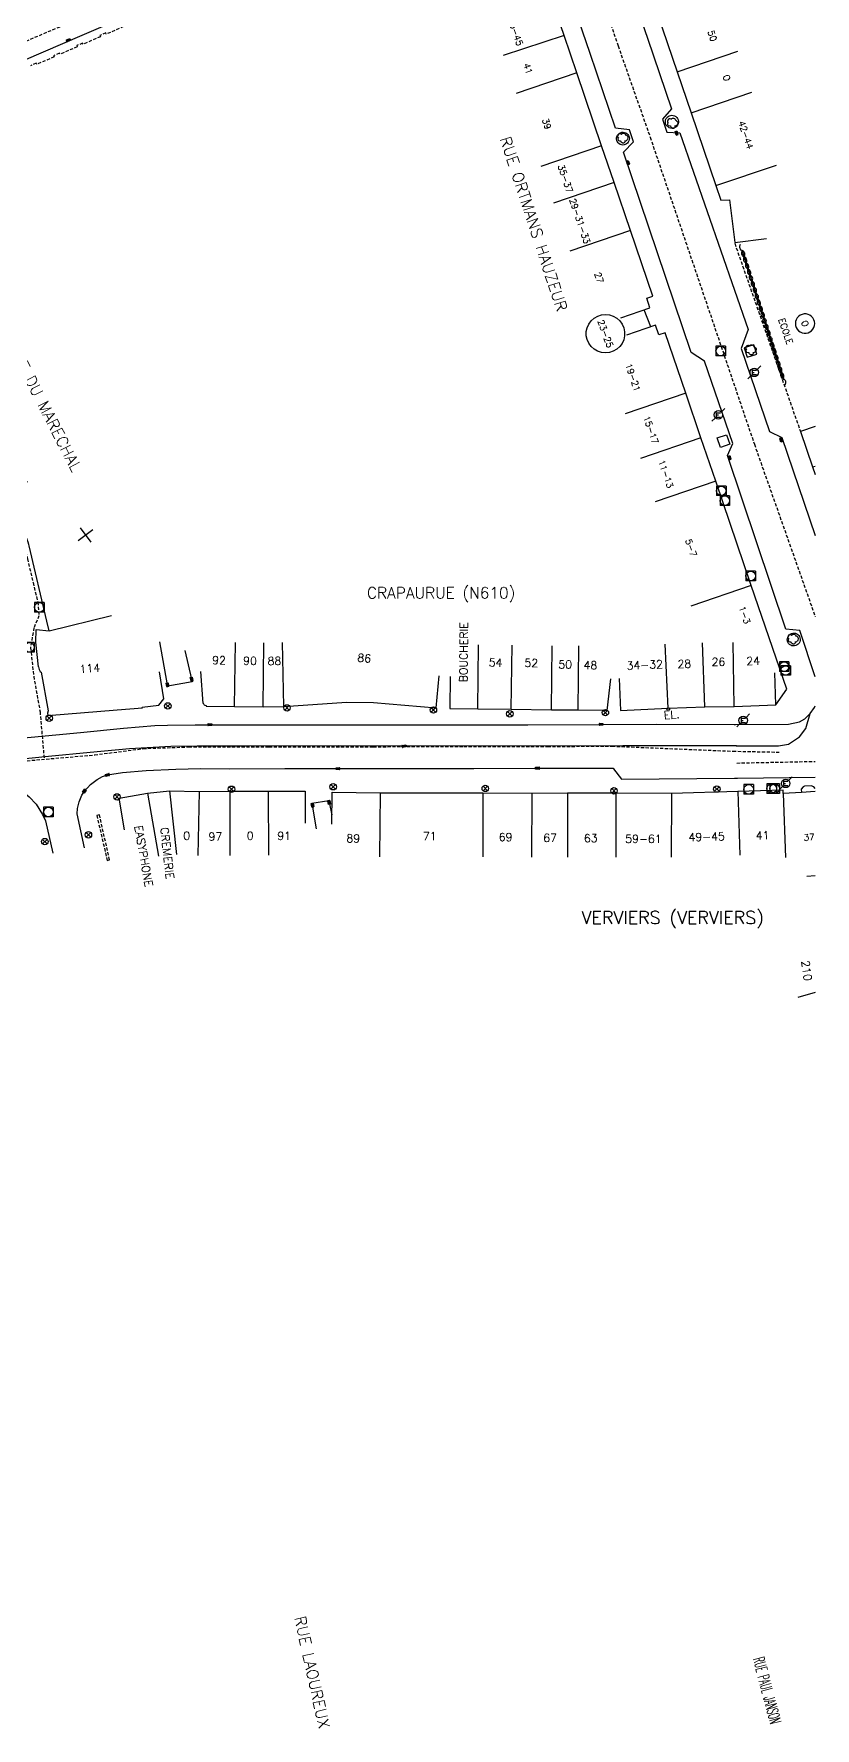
# Model space of a CAD drawing. Header units: millimetres. Extents: x 255000 to 256000, y 143000 to 144000.
# Drawn here: x 255878 to 256000, y 143378.2 to 143642.9 of the extents above; entities that cross this region are included whole.
import ezdxf
from ezdxf.enums import TextEntityAlignment as Align

# ---------------------------------------------------------------- set-up
doc = ezdxf.new("R2010")
doc.units = ezdxf.units.MM
doc.linetypes.add('DASHED', pattern=[0.75, 0.5, -0.25])
doc.layers.get('0').update_dxf_attribs({"linetype": 'CONTINUOUS'})
for name, color, linetype in [('W0001', 6, 'DASHED'), ('W0008', 7, 'CONTINUOUS'), ('W0100', 7, 'CONTINUOUS'), ('W0112', 1, 'DASHED'), ('W0300', 7, 'CONTINUOUS'), ('W0310', 3, 'CONTINUOUS'), ('W0400', 7, 'CONTINUOUS'), ('W0420', 7, 'CONTINUOUS'), ('W0469', 7, 'CONTINUOUS'), ('W0471', 7, 'CONTINUOUS'), ('W0980', 7, 'CONTINUOUS'), ('W0984', 7, 'CONTINUOUS'), ('W0989', 7, 'CONTINUOUS'), ('W0991', 7, 'CONTINUOUS'), ('W1102', 7, 'CONTINUOUS')]:
    doc.layers.add(name, color=color, linetype=linetype)
doc.styles.get("Standard").update_dxf_attribs({"font": 'romans.shx', "width": 0.85})

# ---------------------------------------------------------------- blocks, each defined once
blk = doc.blocks.new('T400')
for p, q in [((-0.15, 0.3), (0.15, 0.3)), ((-0.15, -0.25), (-0.15, 0.3)), ((-0.15, 0.15), (0.15, 0.15)), ((-0.15, 0), (0.15, 0)), ((0.15, 0.3), (0.15, -0.25)), ((-0.15, -0.15), (0.15, -0.15)), ((-0.15, -0.25), (-0.15, -0.3)), ((-0.15, -0.3), (0.15, -0.3)), ((0.15, -0.3), (0.15, -0.25))]:
    blk.add_line(p, q)
blk = doc.blocks.new('T471')
for p, q in [((-0.333334, 0.333334), (-0.333334, -0.333334)), ((-0.333334, 0.333334), (0.333334, 0.333334)), ((-0.333334, 0), (0, 0)), ((0.500001, 0.500001), (1.000002, 1.000002)), ((-0.500001, -0.500001), (-1.000002, -1.000002)), ((-0.333334, -0.333334), (0.333334, -0.333334))]:
    blk.add_line(p, q)
blk.add_ellipse((0, 0), major_axis=(0.471405, 0.471405), ratio=1, start_param=5.4977871438, end_param=11.780972451)
blk = doc.blocks.new('T300')
for p, q in [((-0.8, 0.51), (-0.86, 0.34)), ((-0.86, 0.34), (-0.86, 0.17)), ((-0.86, 0.17), (-0.74, 0.06)), ((-0.69, 0.63), (-0.8, 0.51)), ((-0.8, -0.06), (-0.74, 0.06)), ((-0.74, 0.06), (-0.69, 0.11)), ((-0.57, 0.69), (-0.69, 0.63)), ((-0.46, 0.69), (-0.57, 0.69)), ((-0.29, 0.63), (-0.46, 0.69)), ((-0.29, 0.63), (-0.17, 0.74)), ((-0.23, 0.57), (-0.29, 0.63)), ((-0.17, 0.74), (-0.06, 0.8)), ((-0.06, 0.8), (0.06, 0.8)), ((0.06, 0.8), (0.23, 0.74)), ((0.23, 0.74), (0.34, 0.63)), ((0.34, 0.63), (0.4, 0.51)), ((0.46, 0.46), (0.34, 0.46)), ((0.4, 0.51), (0.4, 0.46)), ((0.57, 0.4), (0.46, 0.46)), ((0.57, 0.4), (0.69, 0.29)), ((0.69, 0.29), (0.74, 0.17)), ((0.74, 0.06), (0.69, -0.17)), ((0.74, 0.17), (0.74, 0.06)), ((-0.8, -0.17), (-0.8, -0.06)), ((-0.8, -0.23), (-0.8, -0.17)), ((-0.74, -0.34), (-0.8, -0.23)), ((-0.69, -0.4), (-0.74, -0.34)), ((-0.51, -0.46), (-0.69, -0.4)), ((-0.4, -0.46), (-0.51, -0.46)), ((-0.4, -0.46), (-0.34, -0.46)), ((-0.34, -0.46), (-0.34, -0.4)), ((-0.34, -0.51), (-0.34, -0.46)), ((-0.29, -0.63), (-0.34, -0.51)), ((-0.17, -0.74), (-0.29, -0.63)), ((-0.06, -0.8), (-0.17, -0.74)), ((0.06, -0.8), (-0.06, -0.8)), ((0.17, -0.74), (0.06, -0.8)), ((0.23, -0.69), (0.17, -0.74)), ((0.29, -0.46), (0.23, -0.46)), ((0.29, -0.63), (0.23, -0.69)), ((0.46, -0.4), (0.29, -0.46)), ((0.34, -0.51), (0.29, -0.63)), ((0.34, -0.51), (0.34, -0.46)), ((0.57, -0.34), (0.46, -0.4)), ((0.63, -0.29), (0.57, -0.34)), ((0.69, -0.17), (0.63, -0.29))]:
    blk.add_line(p, q)
blk = doc.blocks.new('T420')
for p, q in [((0.75, 0.75), (-0.75, 0.75)), ((-0.75, 0.75), (-0.75, -0.75)), ((0.75, 0.75), (0.75, -0.75)), ((0.75, -0.75), (-0.75, -0.75))]:
    blk.add_line(p, q)
blk.add_ellipse((0, 0), major_axis=(-0.53, 0.53), ratio=1, start_param=3.926991, end_param=10.210176)
blk = doc.blocks.new('t310o')
at = {"color": 0, "linetype": 'Continuous'}
for centre, start, end in [((-0.5, 0.38), 216.8699, 323.1304), ((0.5, -0.37), 36.8699, 143.1303)]:
    blk.add_arc(centre, 0.625, start, end, dxfattribs=at)
blk = doc.blocks.new('t991o')
at = {"color": 0, "linetype": 'Continuous'}
for p, q in [((-1, 1), (1, -1)), ((-1, -1), (1, 1))]:
    blk.add_line(p, q, dxfattribs=at)
blk = doc.blocks.new('T469')
at = {"color": 0, "linetype": 'Continuous', "flags": 128}
for points in [[(-0.35, 0.35), (0.35, -0.35)], [(-0.35, -0.35), (0.35, 0.35)]]:
    blk.add_lwpolyline(points, dxfattribs=at)
at = {"color": 0, "linetype": 'Continuous'}
blk.add_circle((0, 0), 0.5, dxfattribs=at)

msp = doc.modelspace()

# ---------------------------------------------------------------- linework, layer by layer
at = {"layer": 'W0001'}
for points in [[(255949.02, 143700.44), (255969.23, 143641.01)], [(255957.9, 143674.34), (255949.89, 143671.45), (255926.96, 143662.96), (255906.86, 143655.14), (255901.46, 143651.91), (255879.95, 143643.09), (255863.36, 143635.94), (255848.39, 143629.34), (255836.38, 143624.49), (255822.62, 143618.02), (255812.71, 143613.1), (255806.64, 143609.6), (255800.17, 143604.88), (255792.48, 143598.68), (255780.74, 143589.52), (255765.77, 143577.12), (255736.05, 143553.18), (255728.22, 143546.98), (255724.58, 143544.62)], [(255969.23, 143641.01), (255974.24, 143626.74), (255990.51, 143578.79), (256000, 143551.9)], [(255846.27, 143625.41), (255846.59, 143624.61), (255850.49, 143617.3), (255854.7, 143609.32), (255858.67, 143601.43), (255861.24, 143596.26), (255865.46, 143588.18), (255868.27, 143582.7), (255870.3, 143578.52), (255871.82, 143575.11), (255874.4, 143568.58), (255875.88, 143564.63), (255876.52, 143562.78), (255876.98, 143560.9), (255877.87, 143557.18), (255878.6, 143554.16), (255878.79, 143552), (255878, 143550.11), (255877.47, 143547.04), (255877.97, 143542.53), (255878.96, 143537), (255879.6, 143529.58)], [(255774.34, 143507.38), (255785.43, 143511.07), (255794.59, 143513.84), (255804.42, 143516.3), (255813.43, 143518.27), (255822.89, 143520.09), (255832.84, 143521.97), (255845.58, 143524.37), (255863.03, 143527.65), (255871.7, 143528.9), (255887.49, 143530.26), (255895.06, 143531.24), (255902.18, 143531.51), (255914.7, 143531.53), (255930.99, 143531.54), (255945.13, 143531.57), (255958.23, 143531.58), (255968.29, 143531.62), (255987.19, 143530.84), (255994.4, 143530.69)], [(255987.78, 143528.99), (256000, 143529.25)]]:
    msp.add_lwpolyline(points, dxfattribs=at)
at = {"layer": 'W0008'}
msp.add_line((255974.32, 143597.12), (255973.33, 143599.8), dxfattribs=at)
for points in [[(255966.49, 143669.11), (255965.06, 143668.78), (255963.91, 143667.7), (255963.58, 143665.81), (255965.43, 143660.49), (255967.65, 143660.13), (255973.8, 143642.24)], [(255964.86, 143639.84), (255958.95, 143657.18), (255960.31, 143658.76), (255958.51, 143663.98), (255957.62, 143665.82), (255956.55, 143667.02), (255954.86, 143667.73), (255950.61, 143666.97), (255933.54, 143661.53), (255910, 143653.19), (255894.58, 143646.55), (255885.47, 143642.63), (255867.33, 143634.82), (255845.55, 143625.41), (255832.95, 143619.96), (255826.33, 143616.17), (255814.87, 143609.32), (255810.69, 143606.44), (255805.3, 143602.24)], [(255973.8, 143642.24), (255977.59, 143631.17), (255976.15, 143629.58), (255976.82, 143627.52), (255978.9, 143627.41), (255989.55, 143596.69), (255988.47, 143593.74), (255992.88, 143580.77), (255994.8, 143579.85), (256000, 143564.51)], [(256000, 143542.46), (255997.64, 143549.67), (255995.43, 143549.92), (255986.33, 143577.01), (255987.17, 143578.88), (255982.75, 143591.77), (255980.65, 143593.14), (255970.08, 143624.42), (255971.65, 143626.01), (255970.99, 143627.9), (255968.81, 143628.18), (255964.86, 143639.84)], [(255989.38, 143592.39), (255990.89, 143592.88), (255990.42, 143594.32), (255988.9, 143593.82), (255989.38, 143592.39)], [(255986.69, 143578.81), (255985.24, 143578.27), (255984.73, 143579.76), (255986.15, 143580.28), (255986.69, 143578.81)], [(255901.55, 143546.55), (255902.63, 143542.09), (255902.74, 143541.68), (255898.92, 143540.98), (255898.86, 143541.23), (255897.67, 143547.94)], [(255987.58, 143535.03), (255995.87, 143535.05), (255997.58, 143535.44), (255998.41, 143535.91), (255999.25, 143536.75), (255999.93, 143537.66), (256000, 143537.93)], [(255987.69, 143531.7), (255994.27, 143531.68), (255995.84, 143531.94), (255997.56, 143533.08), (255998.54, 143534.37), (255999.25, 143536.75)], [(255873.73, 143532.65), (255885.3, 143533.78), (255891.98, 143534.43), (255896.86, 143534.83), (255898.86, 143534.88), (255903.17, 143534.97), (255905.48, 143534.98), (255913.84, 143534.96), (255924.82, 143534.95), (255935.93, 143534.98), (255955.16, 143534.97), (255966.56, 143535.03), (255975.29, 143535.05), (255987.36, 143535.03), (255987.59, 143535.03)], [(255872.07, 143529.24), (255880.26, 143530.06), (255886.79, 143530.71), (255892.95, 143531.28), (255899.4, 143531.63), (255903.49, 143531.68), (255911.61, 143531.65), (255925.53, 143531.75), (255935.35, 143531.69), (255935.47, 143531.58), (255935.78, 143531.63), (255936.15, 143531.61), (255936.22, 143531.71), (255950.7, 143531.66), (255969.96, 143531.72), (255984.4, 143531.75), (255987.7, 143531.75)], [(255885.91, 143515.73), (255884.76, 143521.08), (255884.8, 143521.9), (255885.05, 143522.95), (255885.47, 143523.99), (255885.88, 143524.6), (255886.85, 143525.61), (255887.89, 143526.43), (255888.72, 143526.9), (255889.49, 143527.12), (255891.86, 143527.49), (255895.52, 143527.84), (255900.17, 143528.02), (255904.03, 143528.13), (255908.57, 143528.08), (255917.19, 143528.13), (255925.49, 143528.11), (255936.29, 143528.13), (255946.72, 143528.16), (255956.64, 143528.17), (255968.49, 143528.2), (255968.52, 143528.1), (255969.76, 143526.47), (255987.42, 143526.64), (255987.86, 143526.64)], [(255775.16, 143502.88), (255784.75, 143506.07), (255793.55, 143509), (255797.67, 143510.4), (255801.07, 143511.38), (255805.9, 143512.88), (255811.48, 143514.31), (255817.4, 143515.6), (255823.56, 143516.76), (255830.98, 143518.15), (255840.95, 143520.04), (255852.23, 143522.17), (255863.06, 143524.19), (255867.82, 143524.97), (255871.4, 143525.49), (255873.62, 143525.45), (255874.7, 143525.26), (255875.25, 143525.01), (255876.22, 143524.58), (255877.28, 143523.71), (255878.34, 143522.57), (255879.34, 143520.97), (255879.83, 143519.94), (255880.96, 143514.93)], [(256000, 143526.71), (255987.86, 143526.58)], [(255922.13, 143518.73), (255921.5, 143522.41), (255921.4, 143522.71), (255924.04, 143523.13), (255924.09, 143522.84), (255924.55, 143520.89)]]:
    msp.add_lwpolyline(points, dxfattribs=at)
for points in [[(255978.51, 143628.65), (255978.38, 143628.48), (255978.23, 143628.33), (255978.04, 143628.23), (255977.84, 143628.16), (255977.63, 143628.14), (255977.41, 143628.16), (255977.21, 143628.23), (255977.03, 143628.34), (255976.87, 143628.48), (255976.75, 143628.65), (255976.66, 143628.85), (255976.62, 143629.06), (255976.62, 143629.27), (255976.66, 143629.48), (255976.75, 143629.67), (255976.87, 143629.84), (255977.03, 143629.99), (255977.22, 143630.09), (255977.42, 143630.16), (255977.63, 143630.18), (255977.84, 143630.16), (255978.05, 143630.09), (255978.23, 143629.98), (255978.39, 143629.84), (255978.51, 143629.67), (255978.6, 143629.47), (255978.64, 143629.26), (255978.64, 143629.05), (255978.6, 143628.84)], [(255970.87, 143626.99), (255970.95, 143626.79), (255970.99, 143626.59), (255970.98, 143626.38), (255970.93, 143626.18), (255970.83, 143625.99), (255970.7, 143625.83), (255970.54, 143625.69), (255970.36, 143625.59), (255970.16, 143625.54), (255969.95, 143625.52), (255969.74, 143625.55), (255969.55, 143625.62), (255969.37, 143625.74), (255969.22, 143625.88), (255969.1, 143626.06), (255969.03, 143626.25), (255968.99, 143626.46), (255969, 143626.67), (255969.05, 143626.87), (255969.14, 143627.05), (255969.27, 143627.22), (255969.43, 143627.35), (255969.62, 143627.45), (255969.82, 143627.51), (255970.03, 143627.52), (255970.23, 143627.49), (255970.43, 143627.42), (255970.61, 143627.31), (255970.76, 143627.16)], [(255997.56, 143548.73), (255997.63, 143548.53), (255997.66, 143548.33), (255997.65, 143548.12), (255997.59, 143547.91), (255997.49, 143547.73), (255997.36, 143547.57), (255997.19, 143547.44), (255997, 143547.35), (255996.8, 143547.29), (255996.59, 143547.29), (255996.38, 143547.32), (255996.19, 143547.4), (255996.01, 143547.52), (255995.86, 143547.67), (255995.75, 143547.85), (255995.68, 143548.04), (255995.65, 143548.25), (255995.67, 143548.46), (255995.72, 143548.66), (255995.82, 143548.85), (255995.96, 143549.01), (255996.12, 143549.14), (255996.31, 143549.23), (255996.51, 143549.28), (255996.72, 143549.29), (255996.93, 143549.26), (255997.12, 143549.18), (255997.3, 143549.06), (255997.45, 143548.91)]]:
    msp.add_lwpolyline(points, close=True, dxfattribs=at)
at = {"layer": 'W0100'}
for p, q in [((255977.3, 143537.54), (255976.86, 143537.5)), ((255977.31, 143537.31), (255977.3, 143537.54))]:
    msp.add_line(p, q, dxfattribs=at)
for points in [[(255960.79, 143642.65), (255958.9, 143648.26), (255956.93, 143653.94), (255955, 143659.7), (255953.75, 143663.41), (255951.08, 143664.79), (255939.93, 143661.73), (255924.32, 143656.11), (255926.01, 143651.4)], [(255973.62, 143651.3), (255976.18, 143643.69), (255978.46, 143636.97), (255980.63, 143630.55), (255984.48, 143619.19), (255985.26, 143616.9), (255986.63, 143616.96), (255987.45, 143610.32), (255992.41, 143610.93)], [(255969.64, 143598.55), (255974.21, 143600.1), (255973.7, 143601.61), (255974.64, 143601.93), (255971.16, 143612.16), (255968.61, 143619.66), (255966.65, 143625.41), (255962.78, 143636.79), (255960.79, 143642.65)], [(255993.89, 143538.07), (255995.56, 143540.52), (255990.03, 143556.73), (255984.48, 143573.03), (255982.17, 143579.78), (255979.79, 143586.77), (255976.58, 143596.2), (255975.57, 143595.86), (255975.06, 143597.37), (255970.55, 143595.83)], [(256000, 143581.54), (255997.71, 143580.76), (255999.6, 143575.23), (256000, 143574.06)], [(255878.71, 143544.03), (255878.3, 143547.87), (255878.37, 143549.85), (255880.39, 143549.62), (255880.02, 143551.14), (255877.24, 143562.92), (255877.19, 143563.14), (255877.08, 143563.48), (255873.84, 143571.95), (255877.05, 143572.95)], [(255878.71, 143544.03), (255878.82, 143543.58), (255878.97, 143543.29), (255879.13, 143543.16), (255880.22, 143537.16), (255880.12, 143536.78), (255880.15, 143536.39), (255890.99, 143537.29), (255894.96, 143537.61), (255894.92, 143537.73), (255897.5, 143538.02), (255898.29, 143539.01), (255897.62, 143543.25)], [(255904.03, 143543.3), (255904.39, 143538.31), (255904.45, 143538.32), (255904.48, 143538.26), (255904.53, 143538.17), (255904.61, 143538.08), (255904.7, 143538.02), (255904.83, 143537.97), (255904.9, 143537.95), (255904.91, 143537.88), (255909.33, 143537.83), (255913.78, 143537.77), (255917.02, 143537.84), (255926.84, 143538.51), (255931.04, 143538.47), (255940.84, 143537.62), (255941.27, 143542.61)], [(255943, 143542.52), (255942.95, 143537.52), (255947.31, 143537.47), (255952.54, 143537.4), (255958.84, 143537.32), (255963.01, 143537.28), (255966.98, 143537.23), (255967.51, 143537.17), (255968.08, 143542.13)], [(255969.38, 143542.18), (255969.62, 143537.19), (255977.04, 143537.55), (255982.79, 143537.77), (255987.37, 143537.84), (255993.89, 143538.08), (255993.71, 143543.07)], [(255977.31, 143537.31), (255976.88, 143537.26), (255976.86, 143537.5)], [(256000, 143525.01), (255999.8, 143525.29), (255999.41, 143525.44), (255998.36, 143525.38), (255998.11, 143525.25), (255997.84, 143524.91), (255997.88, 143524.39)], [(255892.15, 143518.57), (255891.29, 143523.49), (255895.73, 143524.27), (255899.16, 143524.65), (255903.83, 143524.55), (255908.6, 143524.57), (255914.58, 143524.61), (255920.36, 143524.58), (255920.34, 143519.58)], [(255924.53, 143519.43), (255924.59, 143524.43), (255932.07, 143524.34), (255948.12, 143524.34), (255955.77, 143524.3), (255961.33, 143524.31), (255968.88, 143524.31), (255977.55, 143524.29), (255987.94, 143524.59), (255995.01, 143524.79)], [(256000, 143524.56), (255997.88, 143524.39), (255995.03, 143524.22), (255995.01, 143524.77)], [(255998.7, 143511.32), (256000, 143511.42)]]:
    msp.add_lwpolyline(points, dxfattribs=at)
at = {"layer": 'W0112'}
for p, q in [((255987.45, 143610.17), (255997.71, 143580.76)), ((255887.83, 143520.8), (255889.44, 143513.78)), ((255889.44, 143513.78), (255889.83, 143513.86))]:
    msp.add_line(p, q, dxfattribs=at)
for points in [[(255892.01, 143644.02), (255889.31, 143642.84), (255889.23, 143643.03), (255888.31, 143642.63), (255888.39, 143642.44), (255885.68, 143641.27), (255885.61, 143641.45), (255884.69, 143641.05), (255884.77, 143640.87), (255882.06, 143639.69), (255881.98, 143639.87), (255881.07, 143639.47), (255881.15, 143639.29), (255878.44, 143638.11), (255878.36, 143638.29), (255877.45, 143637.89)], [(255889.83, 143513.86), (255888.22, 143520.89), (255887.83, 143520.8)]]:
    msp.add_lwpolyline(points, dxfattribs=at)
at = {"layer": 'W0310'}
msp.add_line((255988.61, 143609.02), (255995.07, 143588.84), dxfattribs=at)
at = {"layer": 'W1102'}
for p, q in [((255960.79, 143642.65), (255951.29, 143639.52)), ((255978.46, 143636.97), (255987.93, 143640.18)), ((255962.78, 143636.79), (255953.32, 143633.57)), ((255980.63, 143630.55), (255990.11, 143633.76)), ((255966.65, 143625.41), (255957.19, 143622.19)), ((255984.48, 143619.19), (255993.95, 143622.4)), ((255968.61, 143619.66), (255959.14, 143616.44)), ((255971.16, 143612.16), (255961.69, 143608.94)), ((255979.79, 143586.77), (255970.33, 143583.54)), ((255982.17, 143579.78), (255972.71, 143576.56)), ((255999.6, 143575.23), (256000, 143575.36)), ((255984.48, 143573.03), (255975.01, 143569.8)), ((255990.03, 143556.73), (255980.57, 143553.51)), ((255880.39, 143549.62), (255890.1, 143552.03)), ((255909.33, 143537.83), (255909.46, 143547.83)), ((255913.78, 143537.77), (255913.9, 143547.77)), ((255917.02, 143537.84), (255916.81, 143547.84)), ((255947.31, 143537.47), (255947.42, 143547.47)), ((255952.54, 143537.4), (255952.67, 143547.4)), ((255958.84, 143537.32), (255958.96, 143547.32)), ((255963.01, 143537.28), (255963.1, 143547.28)), ((255977.04, 143537.55), (255976.56, 143547.54)), ((255982.79, 143537.77), (255982.4, 143547.76)), ((255987.37, 143537.84), (255987.22, 143547.84)), ((255895.73, 143524.27), (255897.45, 143514.42)), ((255899.16, 143524.65), (255900.26, 143514.71)), ((255903.83, 143524.55), (255903.62, 143514.56)), ((255908.6, 143524.57), (255908.62, 143514.57)), ((255914.58, 143524.61), (255914.65, 143514.61)), ((255932.07, 143524.34), (255931.96, 143514.34)), ((255948.12, 143524.34), (255948.12, 143514.34)), ((255955.77, 143524.3), (255955.72, 143514.3)), ((255961.33, 143524.31), (255961.34, 143514.31)), ((255968.88, 143524.31), (255968.89, 143514.31)), ((255977.55, 143524.29), (255977.52, 143514.29)), ((255987.94, 143524.59), (255988.23, 143514.59)), ((255995.03, 143524.22), (255995.39, 143514.23)), ((256000, 143493.17), (255997.28, 143492.39))]:
    msp.add_line(p, q, dxfattribs=at)
for points in [[(255966.62, 143593.11), (255966.03, 143593.31), (255965.48, 143593.62), (255965.02, 143594.05), (255964.65, 143594.55), (255964.4, 143595.13), (255964.27, 143595.74), (255964.27, 143596.37), (255964.41, 143596.98), (255964.66, 143597.55), (255965.03, 143598.06), (255965.5, 143598.48), (255966.05, 143598.79), (255966.64, 143598.98), (255967.27, 143599.05), (255967.89, 143598.98), (255968.48, 143598.78), (255969.03, 143598.47), (255969.49, 143598.05), (255969.86, 143597.54), (255970.11, 143596.96), (255970.24, 143596.35), (255970.24, 143595.72), (255970.11, 143595.11), (255969.85, 143594.54), (255969.48, 143594.03), (255969.01, 143593.61), (255968.47, 143593.3), (255967.87, 143593.11), (255967.25, 143593.05)], [(255998.27, 143599.13), (255997.96, 143599.06), (255997.68, 143598.93), (255997.42, 143598.75), (255997.21, 143598.52), (255997.05, 143598.24), (255996.96, 143597.94), (255996.92, 143597.63), (255996.96, 143597.32), (255997.05, 143597.02), (255997.21, 143596.74), (255997.42, 143596.51), (255997.68, 143596.32), (255997.96, 143596.19), (255998.27, 143596.13), (255998.59, 143596.13), (255998.9, 143596.19), (255999.19, 143596.32), (255999.44, 143596.51), (255999.65, 143596.74), (255999.81, 143597.02), (255999.91, 143597.32), (255999.94, 143597.63), (255999.91, 143597.94), (255999.81, 143598.24), (255999.65, 143598.52), (255999.44, 143598.75), (255999.19, 143598.93), (255998.9, 143599.06), (255998.59, 143599.13)]]:
    msp.add_lwpolyline(points, close=True, dxfattribs=at)

# ---------------------------------------------------------------- block references
at = {"layer": 'W0300'}
for p in [(255977.8, 143628.92), (255970.02, 143626.6), (255990.04, 143593.53), (255996.62, 143548.34)]:
    msp.add_blockref('T300', p, dxfattribs=at)
at = {"layer": 'W0310', "rotation": 287.7542524627701}
for p in [(255988.61, 143609.02), (255988.91, 143608.06), (255989.22, 143607.11), (255989.52, 143606.16), (255989.83, 143605.21), (255990.13, 143604.25), (255990.44, 143603.3), (255990.74, 143602.35), (255991.05, 143601.4), (255991.35, 143600.44), (255991.66, 143599.49), (255991.96, 143598.54), (255992.27, 143597.59), (255992.57, 143596.63), (255992.88, 143595.68), (255993.18, 143594.73), (255993.49, 143593.78), (255993.79, 143592.83), (255994.1, 143591.87), (255994.4, 143590.92), (255994.71, 143589.97), (255995.01, 143589.02)]:
    msp.add_blockref('t310o', p, dxfattribs=at)
at = {"layer": 'W0400'}
for p, rotation in [((255883.38, 143641.9), 292.7708543174489), ((255978.37, 143627.39), 16.77025148418535), ((255970.78, 143622.79), 18.43494882292197), ((255994.7, 143579.46), 198.403519435228), ((255986.64, 143576.68), 18.12186024790132), ((255898.86, 143541.23), 13.62488122205369), ((255902.63, 143542.09), 13.57770531077265), ((255905.48, 143534.98), 270.3484491558174), ((255966.56, 143535.03), 270.3014907601445), ((255935.78, 143531.63), 279.3410861729582), ((255925.49, 143528.11), 89.85966034564557), ((255956.64, 143528.17), 90.10111888301613), ((255889.49, 143527.12), 106.3512813105669), ((255885.88, 143524.6), 146.0856424323106), ((255924.09, 143522.84), 190.632521174432), ((255921.5, 143522.41), 9.794012026065397)]:
    msp.add_blockref('T400', p, dxfattribs=dict(at, rotation=rotation))
at = {"layer": 'W0420'}
for p in [(255985.27, 143593.36), (255985.34, 143571.51), (255985.9, 143569.97), (255989.95, 143558.21), (255878.84, 143553.31), (255877.3, 143547.06), (255995.17, 143544.05), (255995.4, 143543.44), (255989.61, 143524.87), (255993.21, 143525), (255993.69, 143525), (255880.27, 143521.34)]:
    msp.add_blockref('T420', p, dxfattribs=at)
at = {"layer": 'W0469'}
for p in [(255880.39, 143535.99), (255898.92, 143537.91), (255917.53, 143537.6), (255940.39, 143537.28), (255952.33, 143536.67), (255967.25, 143536.86), (255924.73, 143525.28), (255948.49, 143525.02), (255890.98, 143523.7), (255908.86, 143524.9), (255968.59, 143524.65), (255984.65, 143524.92), (255886.52, 143517.77), (255879.71, 143516.72)]:
    msp.add_blockref('T469', p, dxfattribs=at)
at = {"layer": 'W0471'}
for p in [(255990.5, 143590.01), (255984.89, 143583.37), (255988.77, 143535.65), (255995.4, 143525.81)]:
    msp.add_blockref('T471', p, dxfattribs=at)
at = {"layer": 'W0991', "rotation": 351.2003669607337}
msp.add_blockref('t991o', (255886.05, 143564.61), dxfattribs=at)

# ---------------------------------------------------------------- texts
at = {"layer": 'W0980'}
msp.add_text('VERVIERS (VERVIERS)', height=2, dxfattribs=at).set_placement((255977.76, 143504.71), align=Align.MIDDLE)
at = {"layer": 'W0984'}
for s, height, rotation, p in [('ECOLE', 1, 289.226, (255995.41, 143596.45)), ('BOUCHERIE', 1.25, 89.3691, (255945.11, 143546.29)), ('EL.', 1.249, 4.3565, (255977.6, 143536.52)), ('EASYPHONE', 1.25, 279.9283, (255895.15, 143514.45)), ('CREMERIE', 1.25, 276.3576, (255898.82, 143514.91))]:
    msp.add_text(s, height=height, rotation=rotation, dxfattribs=at).set_placement(p, align=Align.MIDDLE)
at = {"layer": 'W0989'}
for s, rotation, p in [('RUE ORTMANS HAUZEUR', 288.2921, (255956.06, 143613.22)), ('RUELLE DU MARECHAL ', 297.1392, (255879.05, 143585.85)), ('CRAPAURUE (N610)', 0.0281, (255941.6, 143555.44)), ('RUE LAOUREUX', 282.4272, (255921.46, 143386.96))]:
    msp.add_text(s, height=1.75, rotation=rotation, dxfattribs=at).set_placement(p, align=Align.MIDDLE)
at = {"layer": 'W0989', "width": 0.485714}
msp.add_text('RUE PAUL JANSON', height=1.75, rotation=284.7774, dxfattribs=at).set_placement((255992.51, 143384.13), align=Align.MIDDLE)
at = {"layer": 'W0991'}
for s, height, rotation, p in [('43-45', 1, 288.6632, (255953.21, 143643.22)), ('50', 1, 288.7082, (255983.95, 143642.58)), ('41', 1, 288.7509, (255955.16, 143637.47)), ('O', 1, 288.7157, (255986.18, 143636.01)), ('39', 1, 288.7892, (255958.09, 143628.84)), ('42-44', 1, 288.7098, (255989.19, 143627.12)), ('35-37', 1, 288.7812, (255961, 143620.28)), ('29-31-33', 1, 288.7895, (255963.26, 143613.66)), ('27', 1, 288.787, (255966.27, 143604.79)), ('23-25', 1, 290.1883, (255967.26, 143596.05)), ('O', 1, 289.226, (255998.43, 143597.63)), ('19-21', 1, 288.8257, (255971.56, 143589.22)), ('15-17', 1, 288.8304, (255974.36, 143581.02)), ('11-13', 1, 288.8233, (255976.7, 143574.15)), ('5-7', 1, 288.8234, (255980.63, 143562.62)), ('1-3', 1, 288.8243, (255989, 143552.12)), ('114', 1.249, 4.7265, (255886.73, 143543.78)), ('92', 1.25, 359.2589, (255906.91, 143545.04)), ('90', 1.249, 359.3321, (255911.75, 143544.95)), ('88', 1.25, 1.1972, (255915.56, 143544.94)), ('86', 1.25, 355.0724, (255929.59, 143545.37)), ('54', 1.249, 356.9092, (255950.11, 143544.69)), ('52', 1.25, 359.3213, (255955.68, 143544.62)), ('50', 1.25, 359.443, (255960.97, 143544.37)), ('48', 1.25, 359.2016, (255964.91, 143544.26)), ('34-32', 1.25, 2.7626, (255973.39, 143544.31)), ('28', 1.25, 2.2221, (255979.57, 143544.48)), ('26', 1.25, 0.874, (255984.9, 143544.79)), ('24', 1.25, 2.0738, (255990.32, 143544.95)), ('0', 1.25, 0.4017, (255901.86, 143517.63)), ('97', 1.25, 0.1475, (255906.34, 143517.5)), ('0', 1.25, 0.4017, (255911.76, 143517.63)), ('91', 1.25, 359.7353, (255917.08, 143517.62)), ('89', 1.25, 359.3523, (255927.87, 143517.22)), ('71', 1.25, 0.0066, (255939.82, 143517.57)), ('69', 1.25, 359.6832, (255951.66, 143517.43)), ('67', 1.249, 0.0535, (255958.61, 143517.3)), ('63', 1.25, 1.4875, (255964.96, 143517.25)), ('59-61', 1.25, 359.8498, (255973.19, 143517.15)), ('49-45', 1.25, 1.6681, (255983.06, 143517.47)), ('41', 1.249, 1.6471, (255991.8, 143517.68)), ('37', 1, 4.5227, (255999.07, 143517.4)), ('210', 1.25, 278.1467, (255998.68, 143496.56))]:
    msp.add_text(s, height=height, rotation=rotation, dxfattribs=at).set_placement(p, align=Align.MIDDLE)

doc.saveas('drawing.dxf')
